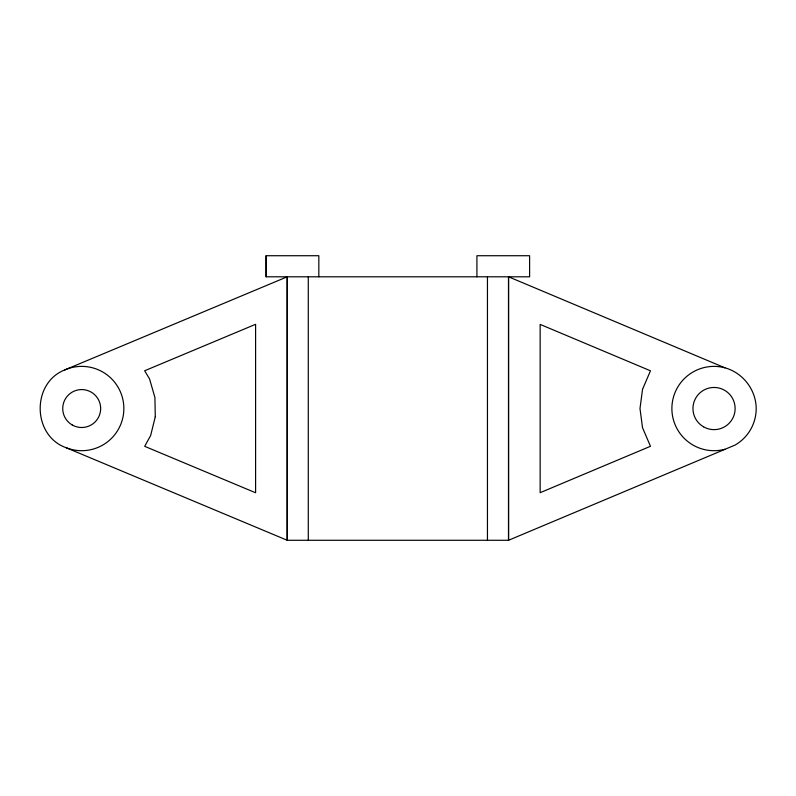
<?xml version="1.0" encoding="UTF-8"?>
<svg xmlns="http://www.w3.org/2000/svg" width="796" height="796" viewBox="0 0 796 796"><rect width="100%" height="100%" fill="white"/><g stroke="black" fill="none" stroke-linecap="round" stroke-linejoin="round"><path stroke-width="1.19" d="M476.913 276.799L476.913 255.725L529.609 255.725L529.609 276.799L266.133 276.799L266.133 255.725L318.828 255.725L318.828 276.799M287.207 276.799L287.207 540.275L66.327 447.79C32.258 435.979 31.223 383.045 64.804 369.911L287.207 276.799L287.207 540.275L508.535 540.275L735.126 445.044A42.158 42.158 0 0 0 756.2 408.537C756.101 389.901 742.927 372.747 724.957 367.822L508.535 276.799L508.535 540.275L508.535 276.799M308.291 540.275L308.291 276.799M487.45 540.275L487.45 276.799M266.133 255.725L266.133 276.799M64.804 369.911A42.158 42.158 0 0 1 123.848 407.721A42.158 42.158 0 0 1 66.327 447.79M724.957 449.262A42.158 42.158 0 0 1 671.884 408.537A42.158 42.158 0 0 1 724.957 367.822M642.521 389.373L639.994 408.537L642.521 427.701L650.471 446.287L540.146 492.684L540.146 324.4L650.471 370.797L642.521 389.373M155.28 416.776L150.643 435.541L144.693 446.327L255.596 492.764L255.596 324.31L144.643 370.767L149.539 378.876L154.902 397.443L155.28 416.776M72.207 424.965A18.975 18.975 0 0 0 100.664 408.537A18.975 18.975 0 0 0 72.207 392.11A18.975 18.975 0 0 0 72.207 424.965M703.505 426.795A21.074 21.074 0 0 0 735.126 408.537A21.074 21.074 0 0 0 703.505 390.289A21.074 21.074 0 0 0 703.505 426.795"/></g></svg>
